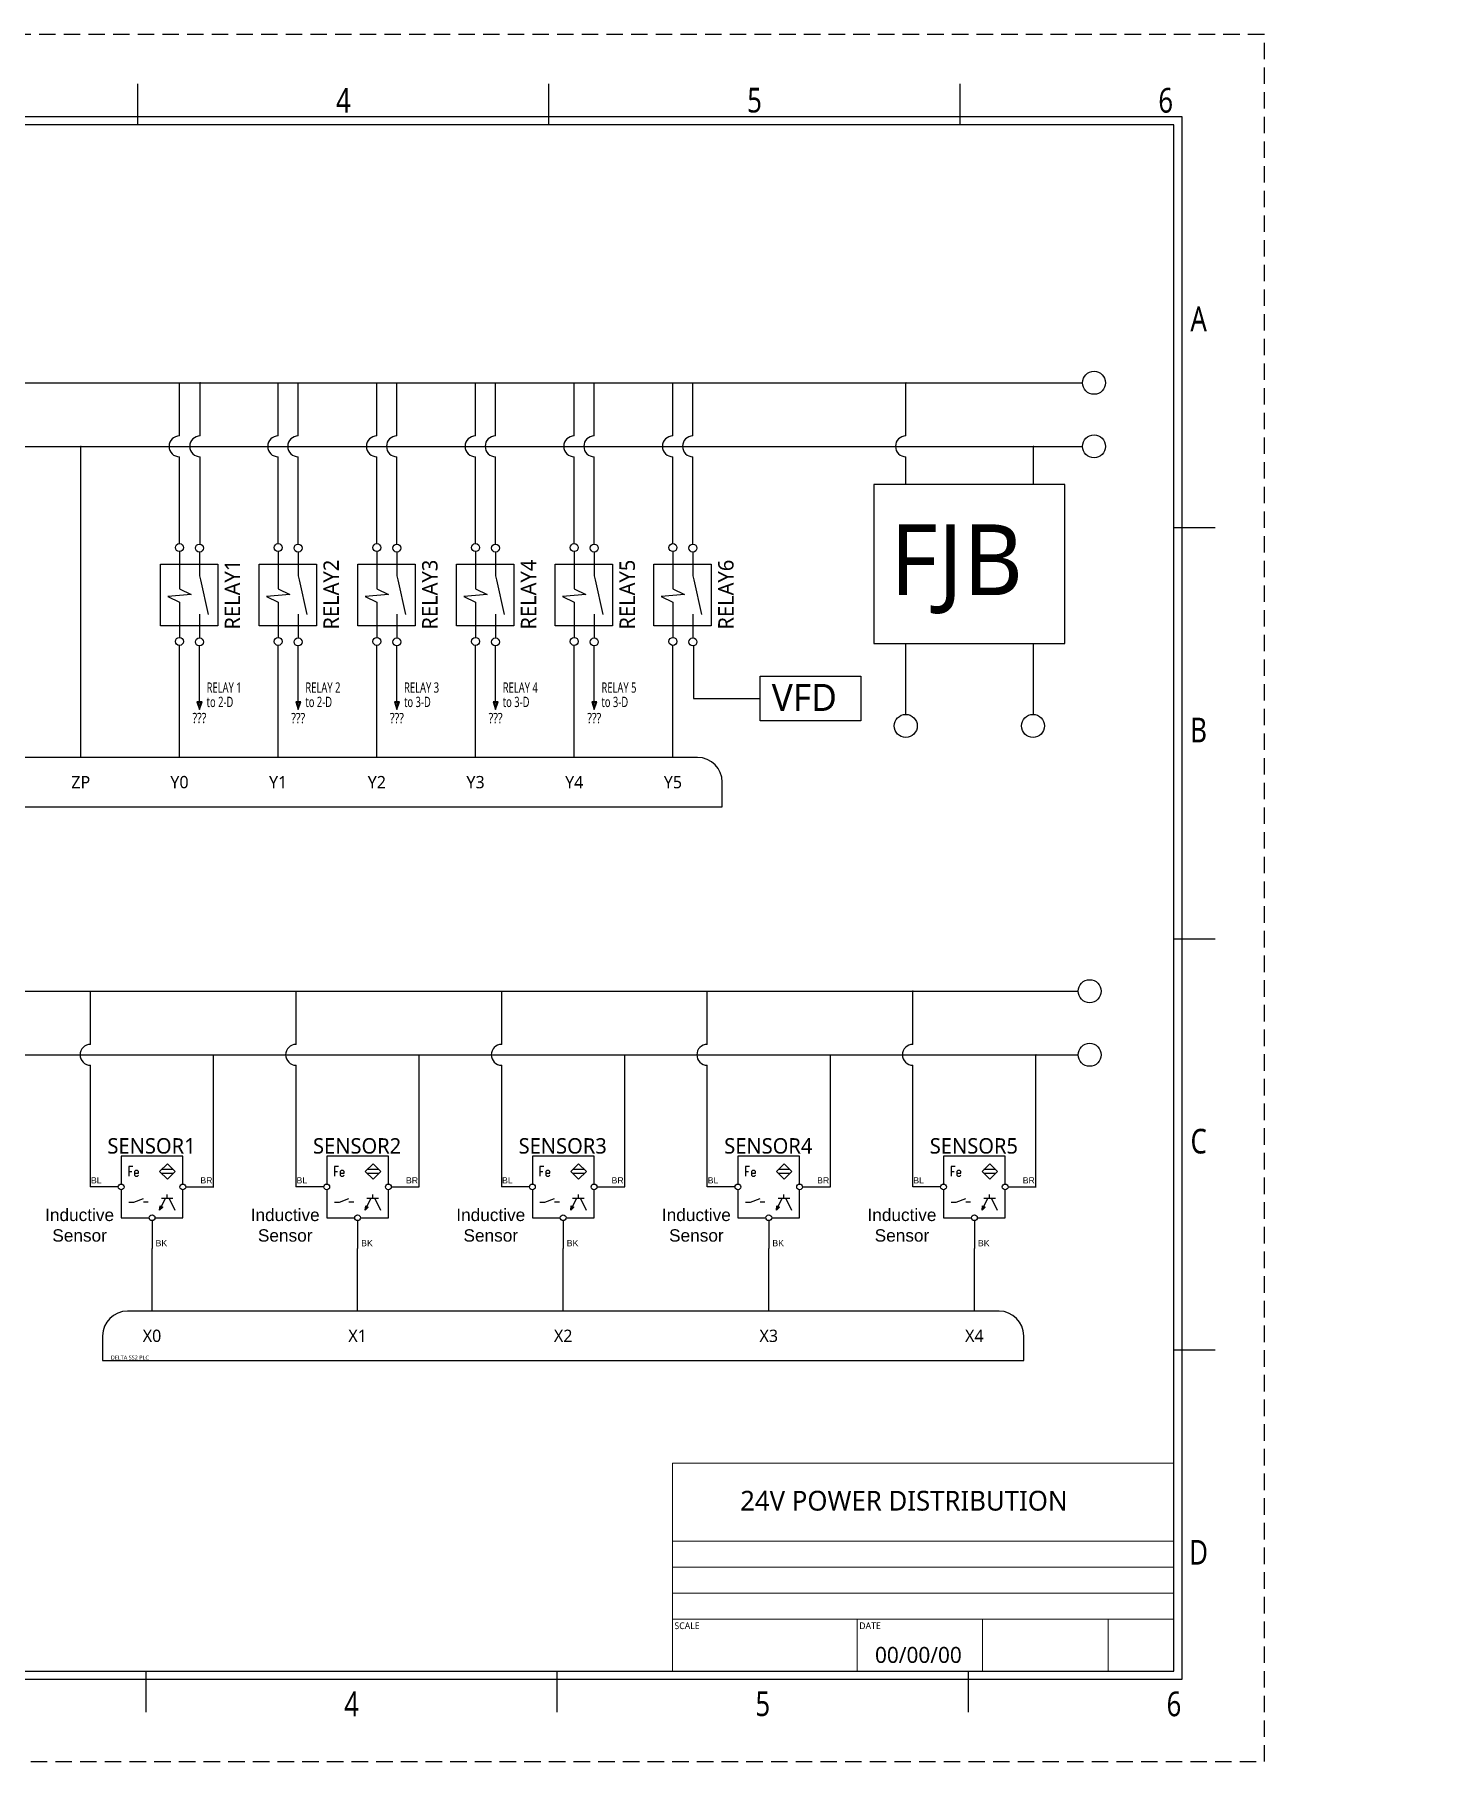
# Model space of a CAD drawing. Extents: x -5 to 316, y 0 to 210.
# Drawn here: x 147.4 to 316.5, y 0 to 210 of the extents above; entities that cross this region are included whole.
import ezdxf
from ezdxf.enums import TextEntityAlignment as Align

# ---------------------------------------------------------------- set-up
doc = ezdxf.new("R2010")
doc.units = 0
doc.header["$LTSCALE"] = 4
doc.linetypes.add('DASHED', pattern=[0.75, 0.5, -0.25])
for name, color, linetype in [('COMMENT', 4, 'Continuous'), ('DESC', 1, 'Continuous'), ('MISC', 2, 'Continuous'), ('RED_2.5mm^2', 1, 'Continuous'), ('SYMS', 7, 'Continuous'), ('TAGS', 174, 'Continuous'), ('TERMS', 4, 'Continuous'), ('TITLE', 4, 'Continuous'), ('WIREREF', 61, 'Continuous'), ('XREF', 7, 'Continuous'), ('ZUWAKU', 7, 'Continuous')]:
    doc.layers.add(name, color=color, linetype=linetype)
doc.layers.add('Object Lines', color=7, linetype='Continuous', lineweight=13)
doc.styles.get("Standard").update_dxf_attribs({"font": ''})
doc.styles.add('WD', font='')
doc.styles.get('Standard').set_extended_font_data('Meiryo UI')
doc.styles.get('WD').set_extended_font_data('Meiryo UI')

# ---------------------------------------------------------------- blocks, each defined once
blk = doc.blocks.new('JIS_border_a4(L)')
at = {"color": 5}
for p, q in [((287, 200), (10, 200)), ((10, 200), (10, 10)), ((287, 10), (287, 200)), ((286, 199), (11, 199)), ((11, 199), (11, 11)), ((286, 11), (286, 199)), ((11, 11), (286, 11)), ((10, 10), (287, 10))]:
    blk.add_line(p, q, dxfattribs=at)
at = {"layer": 'ZUWAKU'}
for p, q in [((60, 199), (60, 204)), ((110, 199), (110, 204)), ((160, 199), (160, 204)), ((210, 199), (210, 204)), ((260, 199), (260, 204)), ((11, 150), (6, 150)), ((291, 150), (286, 150)), ((11, 100), (6, 100)), ((291, 100), (286, 100)), ((11, 50), (6, 50)), ((291, 50), (286, 50)), ((61, 6), (61, 11)), ((111, 6), (111, 11)), ((161, 6), (161, 11)), ((211, 6), (211, 11)), ((261, 6), (261, 11))]:
    blk.add_line(p, q, dxfattribs=at)
at = {"layer": 'ZUWAKU', "color": 5, "linetype": 'DASHED'}
blk.add_lwpolyline([(0, 0), (297, 0), (297, 210), (0, 210)], close=True, dxfattribs=at)
at = {"layer": 'COMMENT', "width": 0.8}
for s, p in [('1', (35, 202)), ('2', (85, 202)), ('3', (135, 202)), ('4', (185, 202)), ('5', (235, 202)), ('6', (285, 202)), ('A', (8, 175.43)), ('A', (289, 175.43)), ('B', (8, 125.43)), ('B', (289, 125.43)), ('C', (8, 75.43)), ('C', (289, 75.43)), ('D', (8, 25.43)), ('D', (289, 25.43)), ('1', (36, 7)), ('2', (86, 7)), ('3', (136, 7)), ('4', (186, 7)), ('5', (236, 7)), ('6', (286, 7))]:
    blk.add_text(s, height=3, dxfattribs=at).set_placement(p, align=Align.MIDDLE)
blk = doc.blocks.new('HT0_02')
blk.add_circle((0, 0), 0.0699)
at = {"style": 'WD', "flags": 1}
for tag, p in [('X4TERM01', (-0.07, 0)), ('X2TERM01', (0, 0.07)), ('X1TERM01', (0.07, 0)), ('X8TERM01', (0, -0.07))]:
    blk.add_attdef(tag, p, '', height=0.01, dxfattribs=at)
blk = doc.blocks.new('VCN1_12P_64E1')
at = {"layer": 'SYMS'}
for p, q in [((159, 6), (-3, 6)), ((-6, 3), (-6, 0)), ((162, 0), (162, 3)), ((-6, 0), (162, 0))]:
    blk.add_line(p, q, dxfattribs=at)
for centre, start, end in [((-3, 3), 90, 180), ((159, 3), 0, 90)]:
    blk.add_arc(centre, 3, start, end, dxfattribs=at)
at = {"layer": 'SYMS', "linetype": 'Continuous', "style": 'WD', "flags": 8}
for tag, p in [('TERMDESC01P', (-0.05, 6.1)), ('TERMDESC02P', (11.95, 6.1)), ('TERMDESC03P', (23.95, 6.1)), ('TERMDESC04P', (35.95, 6.1)), ('TERMDESC05P', (47.95, 6.1)), ('TERMDESC06P', (59.95, 6.1)), ('TERMDESC07P', (71.95, 6.1)), ('TERMDESC08P', (83.95, 6.1)), ('TERMDESC09P', (95.95, 6.1)), ('TERMDESC10P', (107.95, 6.1)), ('TERMDESC11P', (119.95, 6.1)), ('TERMDESC12P', (131.95, 6.1)), ('TERMDESC13P', (143.95, 6.1)), ('TERMDESC14P', (155.95, 6.1))]:
    blk.add_attdef(tag, p, '', height=0.1, rotation=90, dxfattribs=at)
for tag, p in [('X2WIRE01P', (0.05, 6.1)), ('X2WIRE02P', (12.05, 6.1)), ('X2WIRE03P', (24.05, 6.1)), ('X2WIRE04P', (36.05, 6.1)), ('X2WIRE05P', (48.05, 6.1)), ('X2WIRE06P', (60.05, 6.1)), ('X2WIRE07P', (72.05, 6.1)), ('X2WIRE08P', (84.05, 6.1)), ('X2WIRE09P', (96.05, 6.1)), ('X2WIRE10P', (108.05, 6.1)), ('X2WIRE11P', (120.05, 6.1)), ('X2WIRE12P', (132.05, 6.1)), ('X2WIRE13P', (144.05, 6.1)), ('X2WIRE14P', (156.05, 6.1))]:
    blk.add_attdef(tag, text='', height=0.1, rotation=90, dxfattribs=at).set_placement(p, align=Align.TOP_LEFT)
at = {"layer": 'SYMS', "style": 'WD'}
for tag, p, flags in [('X2TERM01P', (0, 6), 1), ('X2TERM02P', (12, 6), 1), ('X2TERM03P', (24, 6), 1), ('X2TERM04P', (36, 6), 1), ('X2TERM05P', (48, 6), 1), ('X2TERM06P', (60, 6), 1), ('X2TERM07P', (72, 6), 1), ('X2TERM08P', (84, 6), 1), ('X2TERM09P', (96, 6), 1), ('X2TERM10P', (108, 6), 1), ('X2TERM11P', (120, 6), 1), ('X2TERM12P', (132, 6), 1), ('X2TERM13P', (144, 6), 1), ('X2TERM14P', (156, 6), 1), ('X1LINK', (156.38, 3), 1), ('WDBLKNAM', (-0.03, 0.12), 9), ('ACE_FLAG', (-0.02, 0.17), 9), ('FAMILY', (0, 0.14), 9)]:
    blk.add_attdef(tag, p, '', height=0.01, dxfattribs=dict(at, flags=flags))
at = {"layer": 'SYMS', "color": 7, "style": 'WD'}
for tag, p in [('X2_TINY_DOT_DONT_REMOVE_01P', (0, 6)), ('X2_TINY_DOT_DONT_REMOVE_02P', (12, 6)), ('X2_TINY_DOT_DONT_REMOVE_03P', (24, 6)), ('X2_TINY_DOT_DONT_REMOVE_04P', (36, 6)), ('X2_TINY_DOT_DONT_REMOVE_05P', (48, 6)), ('X2_TINY_DOT_DONT_REMOVE_06P', (60, 6)), ('X2_TINY_DOT_DONT_REMOVE_07P', (72, 6)), ('X2_TINY_DOT_DONT_REMOVE_08P', (84, 6)), ('X2_TINY_DOT_DONT_REMOVE_09P', (96, 6)), ('X2_TINY_DOT_DONT_REMOVE_10P', (108, 6)), ('X2_TINY_DOT_DONT_REMOVE_11P', (120, 6)), ('X2_TINY_DOT_DONT_REMOVE_12P', (132, 6)), ('X2_TINY_DOT_DONT_REMOVE_13P', (144, 6)), ('X2_TINY_DOT_DONT_REMOVE_14P', (156, 6))]:
    blk.add_attdef(tag, p, '', height=0.0001, dxfattribs=at)
at = {"layer": 'SYMS', "linetype": 'Continuous', "style": 'WD', "flags": 8}
for tag, p in [('TERM01P', (0, 3)), ('TERM02P', (12, 3)), ('TERM03P', (24, 3)), ('TERM04P', (36, 3)), ('TERM05P', (48, 3)), ('TERM06P', (60, 3)), ('TERM07P', (72, 3)), ('TERM08P', (84, 3)), ('TERM09P', (96, 3)), ('TERM10P', (108, 3)), ('TERM11P', (120, 3)), ('TERM12P', (132, 3)), ('TERM13P', (144, 3)), ('TERM14P', (156, 3))]:
    blk.add_attdef(tag, text='', height=0.125, dxfattribs=at).set_placement(p, align=Align.MIDDLE_CENTER)
at = {"layer": 'SYMS', "style": 'WD'}
blk.add_attdef('TAG1', text='', height=0.125, dxfattribs=at).set_placement((-0.38, 0.1), align=Align.RIGHT)
at = {"layer": 'SYMS', "style": 'WD', "width": 0.7}
for tag, p in [('XREF', (-0.38, -0.06)), ('INST', (-0.38, 0.42)), ('LOC', (-0.38, 0.27)), ('DESC1', (-0.38, -0.22)), ('DESC2', (-0.38, -0.38))]:
    blk.add_attdef(tag, text='', height=0.125, dxfattribs=at).set_placement(p, align=Align.RIGHT)
at = {"layer": 'SYMS', "linetype": 'Continuous', "style": 'WD', "flags": 9}
for tag, p in [('ASSYCODE', (0, 0.04)), ('CAT', (0.02, 0.09)), ('MFG', (0.02, 0.08))]:
    blk.add_attdef(tag, text='', height=0.01, dxfattribs=at).set_placement(p, align=Align.CENTER)
blk = doc.blocks.new('HDV1_005')
blk.add_line((0.572, 0.162), (0.764, 0.162))
blk.add_lwpolyline([(0.666, 0.311), (0.666, -0.155), (0.167, -0.155), (0.167, 0.311)], close=True)
for points in [[(0.068, 0.162), (0.261, 0.162), (0.292, 0.17), (0.575, 0.233)], [(0.064, 0), (0.225, 0), (0.29, 0), (0.366, 0), (0.413, 0.094), (0.428, -0.094), (0.475, 0), (0.536, 0), (0.6, 0), (0.761, 0)]]:
    blk.add_lwpolyline(points)
for centre in [(0.036, 0.162), (0.797, 0.162), (0.032, 0), (0.793, 0)]:
    blk.add_circle(centre, 0.0322)
at = {"style": 'WD'}
blk.add_attdef('TAG1', text='', height=0.125, dxfattribs=at).set_placement((0.413, 0.324), align=Align.CENTER)
at = {"style": 'WD', "width": 0.8}
for tag, p in [('TERM03', (-0.051, 0.147)), ('TERM01', (-0.055, -0.015))]:
    blk.add_attdef(tag, text='', height=0.125, dxfattribs=at).set_placement(p, align=Align.TOP_RIGHT)
at = {"style": 'WD', "flags": 1}
for tag, p in [('X4TERM03', (0.004, 0.162)), ('X1TERM04', (0.829, 0.162)), ('X4TERM01', (0, 0)), ('X1TERM02', (0.825, -0.001))]:
    blk.add_attdef(tag, p, '', height=0.005, dxfattribs=at)
at = {"style": 'WD', "width": 0.8}
for tag, p in [('TERM04', (0.884, 0.147)), ('TERM02', (0.88, -0.016))]:
    blk.add_attdef(tag, text='', height=0.125, dxfattribs=at).set_placement(p, align=Align.TOP_LEFT)
blk = doc.blocks.new('WDDOT')
for radius in [0.03, 0.0187, 0.00929]:
    blk.add_circle((0, 0), radius)
blk = doc.blocks.new('VCN1_12P_69CC')
at = {"layer": 'SYMS'}
for p, q in [((103, 6), (-3, 6)), ((-6, 3), (-6, 0)), ((106, 0), (106, 3)), ((-6, 0), (106, 0))]:
    blk.add_line(p, q, dxfattribs=at)
for centre, start, end in [((-3, 3), 90, 180), ((103, 3), 360, 90)]:
    blk.add_arc(centre, 3, start, end, dxfattribs=at)
at = {"layer": 'SYMS', "linetype": 'Continuous', "style": 'WD', "flags": 8}
for tag, p in [('TERMDESC01P', (-0.05, 6.1)), ('TERMDESC02P', (24.95, 6.1)), ('TERMDESC03P', (49.95, 6.1)), ('TERMDESC04P', (74.95, 6.1)), ('TERMDESC05P', (99.95, 6.1))]:
    blk.add_attdef(tag, p, '', height=0.1, rotation=90, dxfattribs=at)
for tag, p in [('X2WIRE01P', (0.05, 6.1)), ('X2WIRE02P', (25.05, 6.1)), ('X2WIRE03P', (50.05, 6.1)), ('X2WIRE04P', (75.05, 6.1)), ('X2WIRE05P', (100.05, 6.1))]:
    blk.add_attdef(tag, text='', height=0.1, rotation=90, dxfattribs=at).set_placement(p, align=Align.TOP_LEFT)
at = {"layer": 'SYMS', "style": 'WD'}
for tag, p, flags in [('X2TERM01P', (0, 6), 1), ('X2TERM02P', (25, 6), 1), ('X2TERM03P', (50, 6), 1), ('X2TERM04P', (75, 6), 1), ('X2TERM05P', (100, 6), 1), ('X1LINK', (100.38, 3), 1), ('WDBLKNAM', (-0.03, 0.12), 9), ('ACE_FLAG', (-0.02, 0.17), 9), ('FAMILY', (0, 0.14), 9)]:
    blk.add_attdef(tag, p, '', height=0.01, dxfattribs=dict(at, flags=flags))
at = {"layer": 'SYMS', "color": 7, "style": 'WD'}
for tag, p in [('X2_TINY_DOT_DONT_REMOVE_01P', (0, 6)), ('X2_TINY_DOT_DONT_REMOVE_02P', (25, 6)), ('X2_TINY_DOT_DONT_REMOVE_03P', (50, 6)), ('X2_TINY_DOT_DONT_REMOVE_04P', (75, 6)), ('X2_TINY_DOT_DONT_REMOVE_05P', (100, 6))]:
    blk.add_attdef(tag, p, '', height=0.0001, dxfattribs=at)
at = {"layer": 'SYMS', "linetype": 'Continuous', "style": 'WD', "flags": 8}
for tag, p in [('TERM01P', (0, 3)), ('TERM02P', (25, 3)), ('TERM03P', (50, 3)), ('TERM04P', (75, 3)), ('TERM05P', (100, 3))]:
    blk.add_attdef(tag, text='', height=0.125, dxfattribs=at).set_placement(p, align=Align.MIDDLE_CENTER)
at = {"layer": 'SYMS', "style": 'WD'}
blk.add_attdef('TAG1', text='', height=0.125, dxfattribs=at).set_placement((-0.38, 0.1), align=Align.RIGHT)
at = {"layer": 'SYMS', "style": 'WD', "width": 0.7}
for tag, p in [('XREF', (-0.38, -0.06)), ('INST', (-0.38, 0.42)), ('LOC', (-0.38, 0.27)), ('DESC1', (-0.38, -0.22)), ('DESC2', (-0.38, -0.38))]:
    blk.add_attdef(tag, text='', height=0.125, dxfattribs=at).set_placement(p, align=Align.RIGHT)
at = {"layer": 'SYMS', "linetype": 'Continuous', "style": 'WD', "flags": 9}
for tag, p in [('ASSYCODE', (0, 0.04)), ('CAT', (0.02, 0.09)), ('MFG', (0.02, 0.08))]:
    blk.add_attdef(tag, text='', height=0.01, dxfattribs=at).set_placement(p, align=Align.CENTER)
blk = doc.blocks.new('HDV1_014')
at = {"color": 7, "linetype": 'Continuous'}
for p, q in [((-0.328, 0.141), (-0.422, 0.141)), ((-0.688, 0.126), (-0.664, 0.126)), ((-0.328, 0.109), (-0.422, 0.109)), ((-0.227, 0), (0, 0)), ((-0.773, 0), (-1, 0)), ((-0.393, -0.094), (-0.44, -0.188)), ((-0.33, -0.094), (-0.424, -0.094)), ((-0.377, -0.094), (-0.377, -0.063)), ((-0.361, -0.094), (-0.315, -0.188)), ((-0.5, -0.273), (-0.5, -0.5))]:
    blk.add_line(p, q, dxfattribs=at)
for points in [[(-0.25, 0.023), (-0.25, 0.25), (-0.75, 0.25), (-0.75, 0.023)], [(-0.656, 0.165), (-0.688, 0.165), (-0.688, 0.087)], [(-0.641, 0.11), (-0.609, 0.11), (-0.609, 0.126), (-0.617, 0.134), (-0.633, 0.134), (-0.641, 0.126), (-0.641, 0.095), (-0.633, 0.087), (-0.617, 0.087), (-0.609, 0.095)], [(-0.75, -0.023), (-0.75, -0.25), (-0.523, -0.25)], [(-0.688, -0.125), (-0.648, -0.125), (-0.57, -0.094)], [(-0.531, -0.125), (-0.57, -0.125), (-0.57, -0.125)], [(-0.477, -0.25), (-0.25, -0.25), (-0.25, -0.023)]]:
    blk.add_lwpolyline(points, dxfattribs=at)
for points in [[(-0.312, 0.125), (-0.375, 0.187), (-0.438, 0.125), (-0.375, 0.062)], [(-0.413, -0.165), (-0.438, -0.188), (-0.434, -0.154)]]:
    blk.add_lwpolyline(points, close=True, dxfattribs=at)
for centre in [(-0.75, 0), (-0.25, 0), (-0.5, -0.25)]:
    blk.add_circle(centre, 0.0234, dxfattribs=at)
for s, insert, char_height, width, attachment_point in [('\\C7;\\fArial|b0|i0|;\\H0.050556220114231;BL', (-0.952, 0.053), 0.05056, 0.11817, 5), ('\\C7;\\fArial|b0|i0|;\\H0.050556220114231;BR', (-0.059, 0.053), 0.05056, 0.1297, 5), ('{\\fArial|b0|i0|c0|p34;\\C7;Inductive \\PSensor}', (-1.087, -0.177), 0.1, 0.1007, 2), ('\\C7;\\fArial|b0|i0|;\\H0.050556220114231;BK', (-0.424, -0.456), 0.05056, 0.12587, 5)]:
    blk.add_mtext(s, dxfattribs=dict(insert=insert, char_height=char_height, width=width, attachment_point=attachment_point))
at = {"style": 'WD'}
blk.add_attdef('TAG1', text='', height=0.125, dxfattribs=at).set_placement((-0.503, 0.27), align=Align.CENTER)
at = {"style": 'WD', "flags": 1}
for tag, p in [('X4TERM02', (-1, 0)), ('X1TERM01', (0, 0)), ('X8TERM03', (-0.5, -0.5))]:
    blk.add_attdef(tag, p, '', height=0.005, dxfattribs=at)
at = {"style": 'WD', "width": 0.8}
for tag, p in [('TERM02', (-1.055, -0.015)), ('TERM03', (-0.535, -0.515))]:
    blk.add_attdef(tag, text='', height=0.125, dxfattribs=at).set_placement(p, align=Align.TOP_RIGHT)
blk.add_attdef('TERM01', text='', height=0.125, dxfattribs=at).set_placement((0.055, -0.015), align=Align.TOP_LEFT)
blk = doc.blocks.new('HA1S4')
for points in [[(0, 0), (-0.031, 0), (0, -0.094), (0.031, 0), (0, 0)], [(0.016, -0.011), (-0.016, -0.011), (0, -0.058), (0.016, -0.011)]]:
    blk.add_lwpolyline(points)
at = {"style": 'WD', "width": 0.7}
for tag, p in [('DESC1', (0.088, 0.113)), ('XREF', (0.088, -0.062))]:
    blk.add_attdef(tag, p, '', height=0.125, dxfattribs=at)
at = {"style": 'WD', "flags": 1}
for tag, p in [('X2TERM01', (0, 0)), ('SIGCODE', (0.035, -0.083))]:
    blk.add_attdef(tag, p, '', height=0.01, dxfattribs=at)
at = {"style": 'WD', "width": 0.8, "flags": 8}
blk.add_attdef('WIRENO', text='', height=0.125, dxfattribs=at).set_placement((0, -0.259), align=Align.CENTER)
blk = doc.blocks.new('title1')
at = {"layer": 'Object Lines'}
for p, q in [((-3.805, 1.577), (0, 1.577)), ((-3.805, 1.577), (-3.805, 0)), ((0, 1.577), (0, 0)), ((0, 0.986), (-3.805, 0.986)), ((0, 0.788), (-3.805, 0.788)), ((0, 0.591), (-3.805, 0.591)), ((0, 0.394), (-3.805, 0.394)), ((-2.403, 0), (-2.403, 0.394)), ((-1.452, 0), (-1.452, 0.394)), ((-1.452, 0.394), (-1.452, 0)), ((-0.5, 0), (-0.5, 0.394)), ((0, 0), (-3.805, 0))]:
    blk.add_line(p, q, dxfattribs=at)
for s, p in [('SCALE', (-3.79, 0.318)), ('DATE', (-2.388, 0.318))]:
    blk.add_text(s, height=0.0506).set_placement(p)
at = {"insert": (-3.291, 1.367), "char_height": 0.15, "attachment_point": 1}
blk.add_mtext_dynamic_manual_height_columns('24V POWER DISTRIBUTION', width=3.56007, gutter_width=0.25, heights=[0.051], dxfattribs=at)
at = {"layer": 'Object Lines'}
blk.add_attdef('00/00/00', text='', height=0.121, dxfattribs=at).set_placement((-1.939, 0.122), align=Align.MIDDLE_CENTER)

msp = doc.modelspace()

# ---------------------------------------------------------------- linework, layer by layer
msp.add_lwpolyline([(249.52, 155.28), (249.52, 135.93), (272.73, 135.93), (272.73, 155.28)], close=True)
at = {"layer": 'RED_2.5mm^2'}
for p, q in [((62.51, 167.65), (274.88, 167.65)), ((165.07, 161.19), (165.07, 167.65)), ((167.59, 161.19), (167.59, 167.65)), ((177.07, 161.19), (177.07, 167.65)), ((179.51, 161.19), (179.51, 167.65)), ((189.07, 161.19), (189.07, 167.65)), ((191.51, 161.19), (191.51, 167.65)), ((201.07, 161.19), (201.07, 167.65)), ((203.51, 161.19), (203.51, 167.65)), ((213.07, 161.19), (213.07, 167.65)), ((215.51, 161.19), (215.51, 167.65)), ((225.07, 161.19), (225.07, 167.65)), ((227.51, 161.19), (227.51, 167.65)), ((253.41, 161.19), (253.41, 167.65)), ((49.2, 159.92), (274.88, 159.92)), ((153.07, 122.09), (153.07, 159.92)), ((268.92, 155.28), (268.92, 159.92)), ((165.07, 148.09), (165.07, 158.65)), ((167.59, 148.03), (167.59, 158.65)), ((177.07, 148.09), (177.07, 158.65)), ((179.51, 148.03), (179.51, 158.65)), ((189.07, 148.09), (189.07, 158.65)), ((191.51, 148.03), (191.51, 158.65)), ((201.07, 148.09), (201.07, 158.65)), ((203.51, 148.03), (203.51, 158.65)), ((213.07, 148.09), (213.07, 158.65)), ((215.51, 148.03), (215.51, 158.65)), ((225.07, 148.09), (225.07, 158.65)), ((227.51, 148.03), (227.51, 158.65)), ((253.41, 155.28), (253.41, 158.65)), ((165.07, 128.9), (165.07, 135.71)), ((167.5, 128.85), (167.5, 135.66)), ((177.07, 128.9), (177.07, 135.71)), ((179.51, 128.85), (179.51, 135.66)), ((189.07, 128.9), (189.07, 135.71)), ((191.51, 128.85), (191.51, 135.66)), ((201.07, 128.9), (201.07, 135.71)), ((203.51, 128.85), (203.51, 135.66)), ((213.07, 128.9), (213.07, 135.71)), ((215.51, 128.85), (215.51, 135.66)), ((225.07, 128.9), (225.07, 135.71)), ((227.57, 135.66), (227.57, 129.28)), ((253.39, 127.33), (253.39, 135.93)), ((268.86, 135.93), (268.86, 127.33)), ((165.07, 122.09), (165.07, 128.9)), ((177.07, 122.09), (177.07, 128.9)), ((189.07, 122.09), (189.07, 128.9)), ((201.07, 122.09), (201.07, 128.9)), ((213.07, 122.09), (213.07, 128.9)), ((225.07, 122.09), (225.07, 128.9)), ((227.57, 129.28), (235.68, 129.28)), ((62.51, 93.67), (274.35, 93.67)), ((154.25, 87.2), (154.25, 93.67)), ((179.25, 87.2), (179.25, 93.67)), ((204.25, 87.2), (204.25, 93.67)), ((229.25, 87.2), (229.25, 93.67)), ((254.25, 87.2), (254.25, 93.67)), ((47.73, 85.93), (274.35, 85.93)), ((154.25, 69.87), (154.25, 84.66)), ((169.22, 69.87), (169.22, 85.93)), ((179.25, 69.87), (179.25, 84.66)), ((194.22, 69.87), (194.22, 85.93)), ((204.25, 69.87), (204.25, 84.66)), ((219.22, 69.87), (219.22, 85.93)), ((229.25, 69.87), (229.25, 84.66)), ((244.22, 69.87), (244.22, 85.93)), ((254.25, 69.87), (254.25, 84.66)), ((269.22, 69.87), (269.22, 85.93)), ((161.73, 54.76), (161.73, 62.37)), ((186.73, 54.76), (186.73, 62.37)), ((211.73, 54.76), (211.73, 62.37)), ((236.73, 54.76), (236.73, 62.37)), ((261.73, 54.76), (261.73, 62.37))]:
    msp.add_line(p, q, dxfattribs=at)
for centre in [(165.07, 159.92), (167.59, 159.92), (177.07, 159.92), (179.51, 159.92), (189.07, 159.92), (191.51, 159.92), (201.07, 159.92), (203.51, 159.92), (213.07, 159.92), (215.51, 159.92), (225.07, 159.92), (227.51, 159.92), (253.41, 159.92), (154.25, 85.93), (179.25, 85.93), (204.25, 85.93), (229.25, 85.93), (254.25, 85.93)]:
    msp.add_arc(centre, 1.27, 90, 270, dxfattribs=at)
at = {"layer": 'SYMS'}
msp.add_lwpolyline([(235.68, 131.97), (247.92, 131.97), (247.92, 126.56), (235.68, 126.56)], close=True, dxfattribs=at)

# ---------------------------------------------------------------- block references
msp.add_blockref('JIS_border_a4(L)', (0, 0))
at = {"xscale": 16.02726732075391, "yscale": 16.02726732075391, "zscale": 16.02726732075391}
msp.add_blockref('title1', (286, 11), dxfattribs=at).add_auto_attribs({'00/00/00': '00/00/00'})
at = {"layer": 'SYMS', "xscale": 20, "yscale": 20, "zscale": 20}
for p in [(276.28, 167.65), (276.28, 159.92), (275.75, 93.67), (275.75, 85.93)]:
    msp.add_blockref('HT0_02', p, dxfattribs=at)
at = {"layer": 'SYMS'}
for p in [(167.59, 167.65), (253.41, 167.65), (153.07, 159.92), (268.92, 159.92), (254.25, 93.67), (269.22, 85.93)]:
    msp.add_blockref('WDDOT', p, dxfattribs=at)
ref = msp.add_blockref('HDV1_005', (165.07, 148.09), dxfattribs=dict(at, xscale=15, yscale=15, zscale=15, rotation=270))
ref.add_attrib('TAG1', 'RELAY1', dxfattribs={"layer": 'TAGS', "height": 1.875, "rotation": 90, "style": 'WD'}).set_placement((172.45, 141.89), align=Align.CENTER)
ref = msp.add_blockref('HDV1_005', (177.07, 148.09), dxfattribs=dict(at, xscale=15, yscale=15, zscale=15, rotation=270))
ref.add_attrib('TAG1', 'RELAY2', dxfattribs={"layer": 'TAGS', "height": 1.875, "rotation": 90, "style": 'WD'}).set_placement((184.45, 141.89), align=Align.CENTER)
ref = msp.add_blockref('HDV1_005', (189.07, 148.09), dxfattribs=dict(at, xscale=15, yscale=15, zscale=15, rotation=270))
ref.add_attrib('TAG1', 'RELAY3', dxfattribs={"layer": 'TAGS', "height": 1.875, "rotation": 90, "style": 'WD'}).set_placement((196.45, 141.89), align=Align.CENTER)
ref = msp.add_blockref('HDV1_005', (201.07, 148.09), dxfattribs=dict(at, xscale=15, yscale=15, zscale=15, rotation=270))
ref.add_attrib('TAG1', 'RELAY4', dxfattribs={"layer": 'TAGS', "height": 1.875, "rotation": 90, "style": 'WD'}).set_placement((208.45, 141.89), align=Align.CENTER)
ref = msp.add_blockref('HDV1_005', (213.07, 148.09), dxfattribs=dict(at, xscale=15, yscale=15, zscale=15, rotation=270))
ref.add_attrib('TAG1', 'RELAY5', dxfattribs={"layer": 'TAGS', "height": 1.875, "rotation": 90, "style": 'WD'}).set_placement((220.45, 141.89), align=Align.CENTER)
ref = msp.add_blockref('HDV1_005', (225.07, 148.09), dxfattribs=dict(at, xscale=15, yscale=15, zscale=15, rotation=270))
ref.add_attrib('TAG1', 'RELAY6', dxfattribs={"layer": 'TAGS', "height": 1.875, "rotation": 90, "style": 'WD'}).set_placement((232.45, 141.89), align=Align.CENTER)
ref = msp.add_blockref('HA1S4', (167.5, 128.85), dxfattribs=dict(at, xscale=10, yscale=10, zscale=10))
ref.add_attrib('DESC1', 'RELAY 1', (168.37, 129.97), dxfattribs={"layer": 'DESC', "height": 1.25, "style": 'WD', "width": 0.7})
ref.add_attrib('WIRENO', '???', dxfattribs={"layer": 'WIREREF', "height": 1.25, "style": 'WD', "width": 0.8, "flags": 8}).set_placement((167.5, 126.26), align=Align.CENTER)
ref.add_attrib('XREF', 'to 2-D', (168.37, 128.22), dxfattribs={"layer": 'XREF', "height": 1.25, "style": 'WD', "width": 0.7})
ref = msp.add_blockref('HA1S4', (179.51, 128.85), dxfattribs=dict(at, xscale=10, yscale=10, zscale=10))
ref.add_attrib('DESC1', 'RELAY 2', (180.38, 129.97), dxfattribs={"layer": 'DESC', "height": 1.25, "style": 'WD', "width": 0.7})
ref.add_attrib('WIRENO', '???', dxfattribs={"layer": 'WIREREF', "height": 1.25, "style": 'WD', "width": 0.8, "flags": 8}).set_placement((179.51, 126.25), align=Align.CENTER)
ref.add_attrib('XREF', 'to 2-D', (180.38, 128.22), dxfattribs={"layer": 'XREF', "height": 1.25, "style": 'WD', "width": 0.7})
ref = msp.add_blockref('HA1S4', (191.51, 128.85), dxfattribs=dict(at, xscale=10, yscale=10, zscale=10))
ref.add_attrib('DESC1', 'RELAY 3', (192.38, 129.97), dxfattribs={"layer": 'DESC', "height": 1.25, "style": 'WD', "width": 0.7})
ref.add_attrib('WIRENO', '???', dxfattribs={"layer": 'WIREREF', "height": 1.25, "style": 'WD', "width": 0.8, "flags": 8}).set_placement((191.51, 126.25), align=Align.CENTER)
ref.add_attrib('XREF', 'to 3-D', (192.38, 128.22), dxfattribs={"layer": 'XREF', "height": 1.25, "style": 'WD', "width": 0.7})
ref = msp.add_blockref('HA1S4', (203.51, 128.85), dxfattribs=dict(at, xscale=10, yscale=10, zscale=10))
ref.add_attrib('DESC1', 'RELAY 4', (204.38, 129.97), dxfattribs={"layer": 'DESC', "height": 1.25, "style": 'WD', "width": 0.7})
ref.add_attrib('WIRENO', '???', dxfattribs={"layer": 'WIREREF', "height": 1.25, "style": 'WD', "width": 0.8, "flags": 8}).set_placement((203.51, 126.25), align=Align.CENTER)
ref.add_attrib('XREF', 'to 3-D', (204.38, 128.22), dxfattribs={"layer": 'XREF', "height": 1.25, "style": 'WD', "width": 0.7})
ref = msp.add_blockref('HA1S4', (215.51, 128.85), dxfattribs=dict(at, xscale=10, yscale=10, zscale=10))
ref.add_attrib('DESC1', 'RELAY 5', (216.38, 129.97), dxfattribs={"layer": 'DESC', "height": 1.25, "style": 'WD', "width": 0.7})
ref.add_attrib('WIRENO', '???', dxfattribs={"layer": 'WIREREF', "height": 1.25, "style": 'WD', "width": 0.8, "flags": 8}).set_placement((215.51, 126.25), align=Align.CENTER)
ref.add_attrib('XREF', 'to 3-D', (216.38, 128.22), dxfattribs={"layer": 'XREF', "height": 1.25, "style": 'WD', "width": 0.7})
at = {"layer": 'SYMS', "xscale": 20, "yscale": 20, "zscale": 20, "rotation": 90}
for p in [(253.39, 125.93), (268.86, 125.93)]:
    msp.add_blockref('HT0_02', p, dxfattribs=at)
at = {"layer": 'SYMS'}
ref = msp.add_blockref('VCN1_12P_64E1', (69.07, 116.09), dxfattribs=at)
ref.add_attrib('TAG1', 'DELTA SS2 PLC', dxfattribs={"layer": 'TAGS', "height": 0.5, "style": 'WD'}).set_placement((68.7, 116.19), align=Align.RIGHT)
ref.add_attrib('X2_TINY_DOT_DONT_REMOVE_01P', '.', (69.07, 122.09), dxfattribs={"layer": 'MISC', "color": 7, "height": 0.0001, "style": 'WD'})
ref.add_attrib('TERM01P', '+24V', dxfattribs={"layer": 'TERMS', "linetype": 'Continuous', "height": 1.5, "style": 'WD', "flags": 8}).set_placement((69.07, 119.09), align=Align.MIDDLE_CENTER)
ref.add_attrib('X2_TINY_DOT_DONT_REMOVE_02P', '.', (81.07, 122.09), dxfattribs={"layer": 'MISC', "color": 7, "height": 0.0001, "style": 'WD'})
ref.add_attrib('TERM02P', '0V', dxfattribs={"layer": 'TERMS', "linetype": 'Continuous', "height": 1.5, "style": 'WD', "flags": 8}).set_placement((81.07, 119.09), align=Align.MIDDLE_CENTER)
ref.add_attrib('X2_TINY_DOT_DONT_REMOVE_03P', '.', (93.07, 122.09), dxfattribs={"layer": 'MISC', "color": 7, "height": 0.0001, "style": 'WD'})
ref.add_attrib('TERM03P', 'S/S', dxfattribs={"layer": 'TERMS', "linetype": 'Continuous', "height": 1.5, "style": 'WD', "flags": 8}).set_placement((93.07, 119.09), align=Align.MIDDLE_CENTER)
ref.add_attrib('X2_TINY_DOT_DONT_REMOVE_04P', '.', (105.07, 122.09), dxfattribs={"layer": 'MISC', "color": 7, "height": 0.0001, "style": 'WD'})
ref.add_attrib('TERM04P', 'X5', dxfattribs={"layer": 'TERMS', "linetype": 'Continuous', "height": 1.5, "style": 'WD', "flags": 8}).set_placement((105.07, 119.09), align=Align.MIDDLE_CENTER)
ref.add_attrib('X2_TINY_DOT_DONT_REMOVE_05P', '.', (117.07, 122.09), dxfattribs={"layer": 'MISC', "color": 7, "height": 0.0001, "style": 'WD'})
ref.add_attrib('TERM05P', 'X6', dxfattribs={"layer": 'TERMS', "linetype": 'Continuous', "height": 1.5, "style": 'WD', "flags": 8}).set_placement((117.07, 119.09), align=Align.MIDDLE_CENTER)
ref.add_attrib('X2_TINY_DOT_DONT_REMOVE_06P', '.', (129.07, 122.09), dxfattribs={"layer": 'MISC', "color": 7, "height": 0.0001, "style": 'WD'})
ref.add_attrib('TERM06P', 'X7', dxfattribs={"layer": 'TERMS', "linetype": 'Continuous', "height": 1.5, "style": 'WD', "flags": 8}).set_placement((129.07, 119.09), align=Align.MIDDLE_CENTER)
ref.add_attrib('X2_TINY_DOT_DONT_REMOVE_07P', '.', (141.07, 122.09), dxfattribs={"layer": 'MISC', "color": 7, "height": 0.0001, "style": 'WD'})
ref.add_attrib('TERM07P', 'UP', dxfattribs={"layer": 'TERMS', "linetype": 'Continuous', "height": 1.5, "style": 'WD', "flags": 8}).set_placement((141.07, 119.09), align=Align.MIDDLE_CENTER)
ref.add_attrib('X2_TINY_DOT_DONT_REMOVE_08P', '.', (153.07, 122.09), dxfattribs={"layer": 'MISC', "color": 7, "height": 0.0001, "style": 'WD'})
ref.add_attrib('TERM08P', 'ZP', dxfattribs={"layer": 'TERMS', "linetype": 'Continuous', "height": 1.5, "style": 'WD', "flags": 8}).set_placement((153.07, 119.09), align=Align.MIDDLE_CENTER)
ref.add_attrib('X2_TINY_DOT_DONT_REMOVE_09P', '.', (165.07, 122.09), dxfattribs={"layer": 'MISC', "color": 7, "height": 0.0001, "style": 'WD'})
ref.add_attrib('TERM09P', 'Y0', dxfattribs={"layer": 'TERMS', "linetype": 'Continuous', "height": 1.5, "style": 'WD', "flags": 8}).set_placement((165.07, 119.09), align=Align.MIDDLE_CENTER)
ref.add_attrib('X2_TINY_DOT_DONT_REMOVE_10P', '.', (177.07, 122.09), dxfattribs={"layer": 'MISC', "color": 7, "height": 0.0001, "style": 'WD'})
ref.add_attrib('TERM10P', 'Y1', dxfattribs={"layer": 'TERMS', "linetype": 'Continuous', "height": 1.5, "style": 'WD', "flags": 8}).set_placement((177.07, 119.09), align=Align.MIDDLE_CENTER)
ref.add_attrib('X2_TINY_DOT_DONT_REMOVE_11P', '.', (189.07, 122.09), dxfattribs={"layer": 'MISC', "color": 7, "height": 0.0001, "style": 'WD'})
ref.add_attrib('TERM11P', 'Y2', dxfattribs={"layer": 'TERMS', "linetype": 'Continuous', "height": 1.5, "style": 'WD', "flags": 8}).set_placement((189.07, 119.09), align=Align.MIDDLE_CENTER)
ref.add_attrib('X2_TINY_DOT_DONT_REMOVE_12P', '.', (201.07, 122.09), dxfattribs={"layer": 'MISC', "color": 7, "height": 0.0001, "style": 'WD'})
ref.add_attrib('TERM12P', 'Y3', dxfattribs={"layer": 'TERMS', "linetype": 'Continuous', "height": 1.5, "style": 'WD', "flags": 8}).set_placement((201.07, 119.09), align=Align.MIDDLE_CENTER)
ref.add_attrib('X2_TINY_DOT_DONT_REMOVE_13P', '.', (213.07, 122.09), dxfattribs={"layer": 'MISC', "color": 7, "height": 0.0001, "style": 'WD'})
ref.add_attrib('TERM13P', 'Y4', dxfattribs={"layer": 'TERMS', "linetype": 'Continuous', "height": 1.5, "style": 'WD', "flags": 8}).set_placement((213.07, 119.09), align=Align.MIDDLE_CENTER)
ref.add_attrib('X2_TINY_DOT_DONT_REMOVE_14P', '.', (225.07, 122.09), dxfattribs={"layer": 'MISC', "color": 7, "height": 0.0001, "style": 'WD'})
ref.add_attrib('TERM14P', 'Y5', dxfattribs={"layer": 'TERMS', "linetype": 'Continuous', "height": 1.5, "style": 'WD', "flags": 8}).set_placement((225.07, 119.09), align=Align.MIDDLE_CENTER)
ref = msp.add_blockref('HDV1_014', (169.23, 69.87), dxfattribs=dict(at, xscale=15, yscale=15, zscale=15))
ref.add_attrib('TAG1', 'SENSOR1', dxfattribs={"layer": 'TAGS', "height": 1.875, "style": 'WD'}).set_placement((161.67, 73.92), align=Align.CENTER)
ref = msp.add_blockref('HDV1_014', (194.23, 69.87), dxfattribs=dict(at, xscale=15, yscale=15, zscale=15))
ref.add_attrib('TAG1', 'SENSOR2', dxfattribs={"layer": 'TAGS', "height": 1.875, "style": 'WD'}).set_placement((186.67, 73.92), align=Align.CENTER)
ref = msp.add_blockref('HDV1_014', (219.23, 69.87), dxfattribs=dict(at, xscale=15, yscale=15, zscale=15))
ref.add_attrib('TAG1', 'SENSOR3', dxfattribs={"layer": 'TAGS', "height": 1.875, "style": 'WD'}).set_placement((211.67, 73.92), align=Align.CENTER)
ref = msp.add_blockref('HDV1_014', (244.23, 69.87), dxfattribs=dict(at, xscale=15, yscale=15, zscale=15))
ref.add_attrib('TAG1', 'SENSOR4', dxfattribs={"layer": 'TAGS', "height": 1.875, "style": 'WD'}).set_placement((236.67, 73.92), align=Align.CENTER)
ref = msp.add_blockref('HDV1_014', (269.23, 69.87), dxfattribs=dict(at, xscale=15, yscale=15, zscale=15))
ref.add_attrib('TAG1', 'SENSOR5', dxfattribs={"layer": 'TAGS', "height": 1.875, "style": 'WD'}).set_placement((261.67, 73.92), align=Align.CENTER)
ref = msp.add_blockref('VCN1_12P_69CC', (161.73, 48.76), dxfattribs=at)
ref.add_attrib('TAG1', 'DELTA SS2 PLC', dxfattribs={"layer": 'TAGS', "height": 0.5, "style": 'WD'}).set_placement((161.35, 48.86), align=Align.RIGHT)
ref.add_attrib('X2_TINY_DOT_DONT_REMOVE_01P', '.', (161.73, 54.76), dxfattribs={"layer": 'MISC', "color": 7, "height": 0.0001, "style": 'WD'})
ref.add_attrib('TERM01P', 'X0', dxfattribs={"layer": 'TERMS', "linetype": 'Continuous', "height": 1.5, "style": 'WD', "flags": 8}).set_placement((161.73, 51.76), align=Align.MIDDLE_CENTER)
ref.add_attrib('X2_TINY_DOT_DONT_REMOVE_02P', '.', (186.73, 54.76), dxfattribs={"layer": 'MISC', "color": 7, "height": 0.0001, "style": 'WD'})
ref.add_attrib('TERM02P', 'X1', dxfattribs={"layer": 'TERMS', "linetype": 'Continuous', "height": 1.5, "style": 'WD', "flags": 8}).set_placement((186.73, 51.76), align=Align.MIDDLE_CENTER)
ref.add_attrib('X2_TINY_DOT_DONT_REMOVE_03P', '.', (211.73, 54.76), dxfattribs={"layer": 'MISC', "color": 7, "height": 0.0001, "style": 'WD'})
ref.add_attrib('TERM03P', 'X2', dxfattribs={"layer": 'TERMS', "linetype": 'Continuous', "height": 1.5, "style": 'WD', "flags": 8}).set_placement((211.73, 51.76), align=Align.MIDDLE_CENTER)
ref.add_attrib('X2_TINY_DOT_DONT_REMOVE_04P', '.', (236.73, 54.76), dxfattribs={"layer": 'MISC', "color": 7, "height": 0.0001, "style": 'WD'})
ref.add_attrib('TERM04P', 'X3', dxfattribs={"layer": 'TERMS', "linetype": 'Continuous', "height": 1.5, "style": 'WD', "flags": 8}).set_placement((236.73, 51.76), align=Align.MIDDLE_CENTER)
ref.add_attrib('X2_TINY_DOT_DONT_REMOVE_05P', '.', (261.73, 54.76), dxfattribs={"layer": 'MISC', "color": 7, "height": 0.0001, "style": 'WD'})
ref.add_attrib('TERM05P', 'X4', dxfattribs={"layer": 'TERMS', "linetype": 'Continuous', "height": 1.5, "style": 'WD', "flags": 8}).set_placement((261.73, 51.76), align=Align.MIDDLE_CENTER)

# ---------------------------------------------------------------- texts
for s, height, p in [('FJB', 8.612, (251.46, 141.83)), ('VFD', 3.29, (237.09, 127.74))]:
    msp.add_text(s, height=height, dxfattribs=at).set_placement(p)
at = {"layer": 'TITLE', "flags": 1}
msp.add_attdef('', (316.46, 6), '', height=3, dxfattribs=at)

doc.saveas('drawing.dxf')
